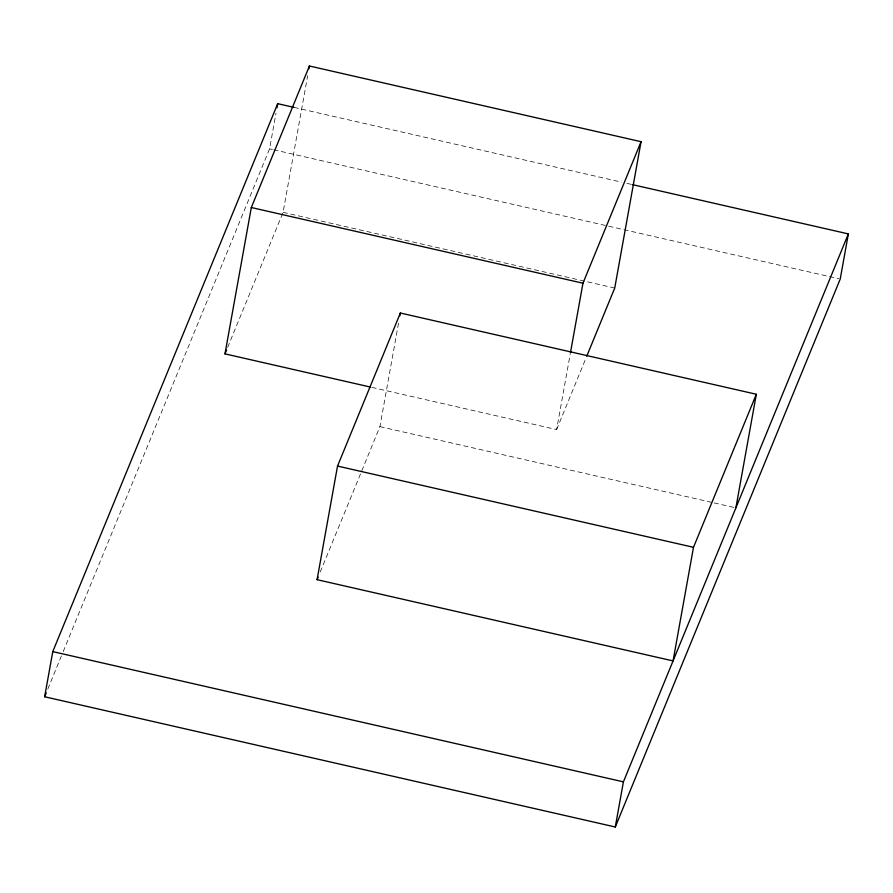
<?xml version="1.0" encoding="UTF-8"?>
<svg xmlns="http://www.w3.org/2000/svg" width="893" height="893" viewBox="0 0 893 893"><rect width="100%" height="100%" fill="white"/><g stroke="black" fill="none" stroke-linecap="round" stroke-linejoin="round"><path stroke-width="0.67" stroke-dasharray="4.46 3.35" d="M63.18 651.633L269.586 148.818L275.993 113.244M227.626 347.444L283.081 212.355L307.683 75.581M320.252 571.966L379.916 426.631L398.881 321.234M371.778 387.372L556.629 429.566L570.169 354.342M47.82 689.016L62.644 652.917M556.629 429.566L586.21 357.513M294.02 107.394L621.45 182.116M626.886 183.366L632.322 184.605M269.586 148.818L272.309 149.432M273.66 149.745L838.873 278.739M283.081 212.355L614.73 288.048M379.916 426.631L712.781 502.603M714.143 502.915L735.877 507.883"/><path stroke-width="1.34" d="M632.322 184.605L848.35 233.91L840.224 279.051L615.288 826.996L44.65 696.763L52.776 651.611L277.712 103.666L294.02 107.394M370.416 387.06L224.98 353.874L251.313 207.522L309.413 66.004L641.062 141.697L614.73 288.048L586.734 356.229M276.975 107.774L277.712 103.666M308.922 68.739L309.413 66.004M756.326 394.26L693.493 547.309L673.054 660.92L317.082 579.68L337.532 466.068L400.354 313.019L756.326 394.26L735.877 507.883M399.863 315.754L400.354 313.019M570.415 352.969L582.962 283.215L641.062 141.697M615.288 826.996L623.414 781.855L848.35 233.91M44.65 696.763L46.235 692.89M224.98 353.874L226.565 350.011M317.082 579.68L318.142 577.112M251.313 207.522L582.962 283.215M337.532 466.068L693.493 547.309M52.776 651.611L623.414 781.855"/></g></svg>
